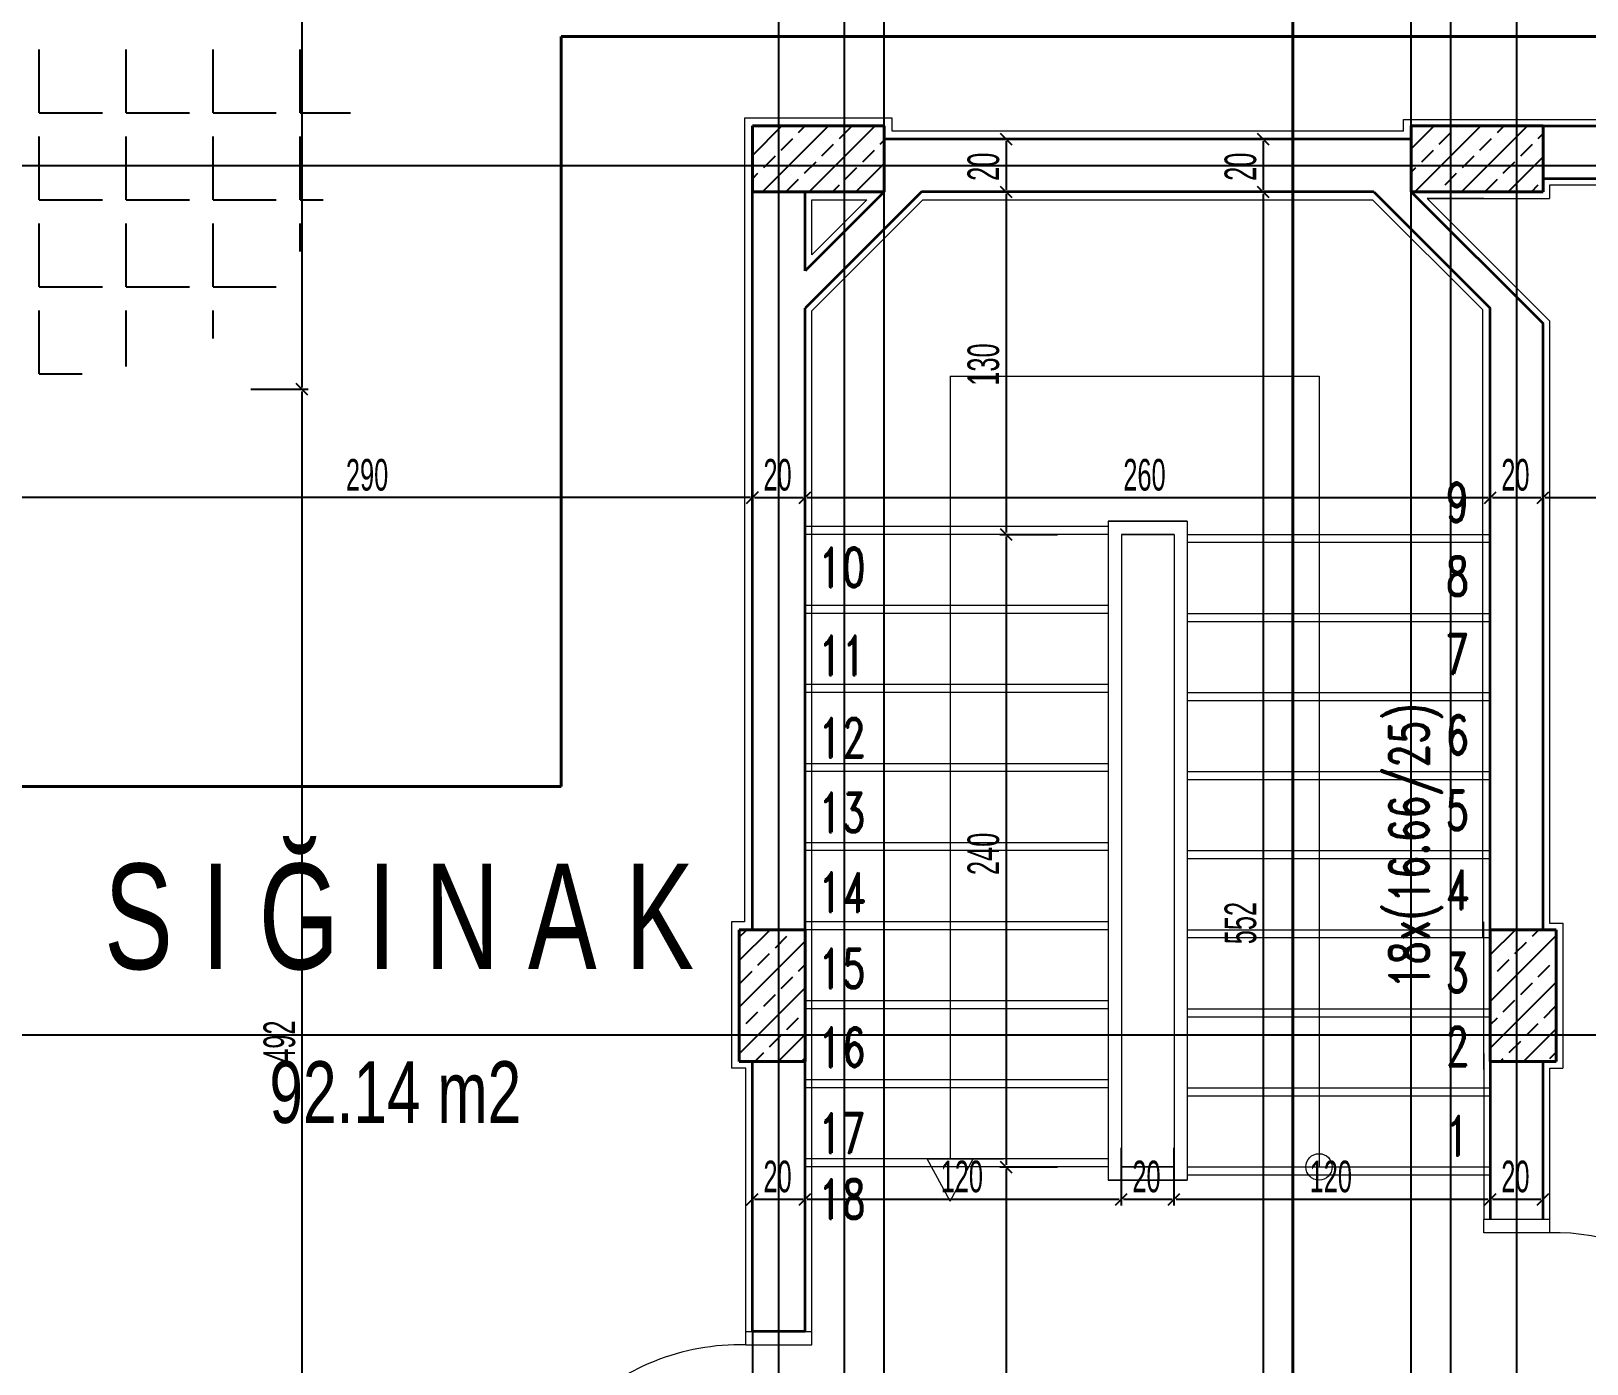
# Model space of a CAD drawing. Header units: inches. Extents: x -7543 to -822, y 102837 to 190349.
# Drawn here: x -836.2909 to -836.2318, y 102837.2172 to 102837.2678 of the extents above; entities that cross this region are included whole.
import ezdxf

# ---------------------------------------------------------------- set-up
doc = ezdxf.new("R2010")
doc.units = ezdxf.units.IN
doc.header["$MEASUREMENT"] = 0
for name, pattern in [('ACAD_ISO07W100', [3, 0, -3]), ('DASHDOTX2', [2, 1, -0.5, 0, -0.5]), ('DASHED', [19.049999999999997, 12.7, -6.35])]:
    doc.linetypes.add(name, pattern=pattern)
doc.layers.get('Defpoints').update_dxf_attribs({"lineweight": 25})
for name, color, linetype, lineweight in [('AKS', 1, 'Continuous', 25), ('ICOL', 55, 'Continuous', 25), ('KESİT', 7, 'Continuous', 40), ('KOLON', 2, 'Continuous', 40), ('SIVA', 150, 'Continuous', 15), ('TARAMA', 8, 'Continuous', 25), ('YAZI', 7, 'Continuous', 25)]:
    doc.layers.add(name, color=color, linetype=linetype, lineweight=lineweight)
for name, color, linetype, lineweight, true_color in [('DUVAR', 7, 'Continuous', 35, 0xfc4642), ('KAPI', 7, 'Continuous', 18, 0xffb360), ('MERDİVEN', 7, 'Continuous', 20, 0x16c244)]:
    doc.layers.add(name, color=color, linetype=linetype, lineweight=lineweight, true_color=true_color)
doc.styles.add('arıal', font='arial.ttf', dxfattribs={"width": 0.7})
doc.styles.add('OLCU', font='tromand.shx', dxfattribs={"width": 0.6, "height": 12})
doc.styles.add('st1', font='romandtw.shx', dxfattribs={"width": 0.7, "height": 40})

msp = doc.modelspace()

# ---------------------------------------------------------------- linework, layer by layer
at = {"layer": 'AKS', "linetype": 'DASHDOTX2', "ltscale": 10}
for p, q in [((-836.262493609079, 102837.1806961072), (-836.262493609079, 102837.3175782626)), ((-836.2599936090788, 102837.1806961072), (-836.2599936090788, 102837.3175782626)), ((-836.2584936090789, 102837.1806961072), (-836.2584936090789, 102837.3175782626)), ((-836.2384936090791, 102837.1806961072), (-836.2384936090791, 102837.3175782626)), ((-836.2369936090793, 102837.1806961072), (-836.2369936090793, 102837.3175782626)), ((-836.234493609079, 102837.1806961072), (-836.234493609079, 102837.3175782626)), ((-836.367170170194, 102837.2626747682), (-836.1191146139665, 102837.2626747682)), ((-836.367170170194, 102837.2296805791), (-836.1191146139665, 102837.2296805791))]:
    msp.add_line(p, q, dxfattribs=at)
at = {"layer": 'Defpoints'}
for p, q in [((-836.2584936090791, 102837.2641747682), (-836.2634936090791, 102837.2641747682)), ((-836.2634936090791, 102837.2641747682), (-836.2634936090791, 102837.2336747682)), ((-836.2584936090791, 102837.2636747682), (-836.2584936090791, 102837.2641747682)), ((-836.217493609079, 102837.2641773387), (-836.238493609079, 102837.2641773387)), ((-836.238493609079, 102837.2641773387), (-836.238493609079, 102837.2636747682)), ((-836.238493609079, 102837.2636747682), (-836.2584936090791, 102837.2636747682)), ((-836.2634936090791, 102837.2336747682), (-836.2639936090791, 102837.2336747682)), ((-836.2639936090791, 102837.2336747682), (-836.2639936090791, 102837.2286747682)), ((-836.2639936090791, 102837.2286747682), (-836.2634936090791, 102837.2286747682)), ((-836.2634936090791, 102837.2286747682), (-836.2634936090788, 102837.2049247682))]:
    msp.add_line(p, q, dxfattribs=at)
at = {"layer": 'DUVAR'}
for p, q in [((-836.233493609079, 102837.2641773387), (-836.217493609079, 102837.2641773387)), ((-836.238493609079, 102837.2636747682), (-836.2584936090791, 102837.2636747682)), ((-836.233493609079, 102837.2621773388), (-836.219493609079, 102837.2621773388)), ((-836.2634936090791, 102837.2336747682), (-836.2634936090791, 102837.2616747682)), ((-836.2584936090791, 102837.2616747682), (-836.261493609079, 102837.2586747682)), ((-836.2570793955167, 102837.2616747682), (-836.261493609079, 102837.2572605546)), ((-836.261493609079, 102837.2586747682), (-836.261493609079, 102837.2616747682)), ((-836.2399078226414, 102837.2616747682), (-836.2570793955167, 102837.2616747682)), ((-836.2399078226414, 102837.2616747682), (-836.2354936090791, 102837.2572605546)), ((-836.2384936090791, 102837.2616747682), (-836.233493609079, 102837.2566747682)), ((-836.261493609079, 102837.2336747682), (-836.261493609079, 102837.2572605546)), ((-836.2354936090791, 102837.2336747682), (-836.2354936090791, 102837.2572605546)), ((-836.233493609079, 102837.2336747682), (-836.233493609079, 102837.2566747682)), ((-836.2634936090791, 102837.2184247682), (-836.2634936090791, 102837.2286747682)), ((-836.261493609079, 102837.2184247682), (-836.261493609079, 102837.2286747682)), ((-836.2354936090791, 102837.2286747682), (-836.2354936090791, 102837.2226747682)), ((-836.233493609079, 102837.2246747682), (-836.233493609079, 102837.2286747682)), ((-836.233493609079, 102837.2226747682), (-836.233493609079, 102837.2286747682)), ((-836.261493609079, 102837.2184247682), (-836.2634936090791, 102837.2184247682))]:
    msp.add_line(p, q, dxfattribs=at)
at = {"layer": 'ICOL'}
for p, q in [((-836.2805829524622, 102837.2542527682), (-836.2805829524622, 102837.2890967682)), ((-836.2540897816772, 102837.2638953855), (-836.2536485470457, 102837.2634541508)), ((-836.2443351668172, 102837.2638953855), (-836.2438939321858, 102837.2634541508)), ((-836.2541031643615, 102837.2636747682), (-836.2519191643614, 102837.2636747682)), ((-836.2538691643615, 102837.2635967682), (-836.2538691643615, 102837.2617527682)), ((-836.2443485495015, 102837.2636747682), (-836.2421645495015, 102837.2636747682)), ((-836.2441145495015, 102837.2635967682), (-836.2441145495015, 102837.2617527682)), ((-836.2541031643615, 102837.2616747682), (-836.2519191643614, 102837.2616747682)), ((-836.2541031643615, 102837.2616747682), (-836.2519191643614, 102837.2616747682)), ((-836.2540897816772, 102837.2618953855), (-836.2536485470457, 102837.2614541509)), ((-836.2540897816772, 102837.2618953855), (-836.2536485470457, 102837.2614541509)), ((-836.2538691643615, 102837.2615967682), (-836.2538691643615, 102837.2487527682)), ((-836.2443485495015, 102837.2616747682), (-836.2421645495015, 102837.2616747682)), ((-836.2443485495015, 102837.2616747682), (-836.2421645495015, 102837.2616747682)), ((-836.2443351668172, 102837.2618953855), (-836.2438939321858, 102837.2614541509)), ((-836.2443351668172, 102837.2618953855), (-836.2438939321858, 102837.2614541509)), ((-836.2441145495015, 102837.2615967682), (-836.2441145495015, 102837.2065027682)), ((-836.2803623351465, 102837.2539541508), (-836.2808035697778, 102837.2543953855)), ((-836.2803623351465, 102837.2539541508), (-836.2808035697778, 102837.2543953855)), ((-836.2803489524622, 102837.2541747682), (-836.2825329524621, 102837.2541747682)), ((-836.2803489524622, 102837.2541747682), (-836.2825329524621, 102837.2541747682)), ((-836.2805829524622, 102837.2050027682), (-836.2805829524622, 102837.2540967682)), ((-836.2634936090791, 102837.2498402216), (-836.2634936090791, 102837.2520242216)), ((-836.261493609079, 102837.2498402216), (-836.261493609079, 102837.2520242216)), ((-836.261493609079, 102837.2498402216), (-836.261493609079, 102837.2520242216)), ((-836.2354936090791, 102837.2498402216), (-836.2354936090791, 102837.2520242216)), ((-836.2354936090791, 102837.2498402216), (-836.2354936090791, 102837.2520242216)), ((-836.233493609079, 102837.2498402216), (-836.233493609079, 102837.2520242216)), ((-836.233493609079, 102837.2498402216), (-836.233493609079, 102837.2520242216)), ((-836.2632729917633, 102837.2502948389), (-836.2637142263948, 102837.2498536043)), ((-836.2637142263948, 102837.2498536043), (-836.2632729917633, 102837.2502948389)), ((-836.2634936090791, 102837.2503082216), (-836.2634936090791, 102837.2481242216)), ((-836.2617142263948, 102837.2498536043), (-836.2612729917633, 102837.2502948389)), ((-836.2617142263948, 102837.2498536043), (-836.2612729917633, 102837.2502948389)), ((-836.2357142263947, 102837.2498536043), (-836.2352729917634, 102837.2502948389)), ((-836.2357142263947, 102837.2498536043), (-836.2352729917634, 102837.2502948389)), ((-836.2337142263948, 102837.2498536043), (-836.2332729917633, 102837.2502948389)), ((-836.2337142263948, 102837.2498536043), (-836.2332729917633, 102837.2502948389)), ((-836.263571609079, 102837.2500742216), (-836.2924156090787, 102837.2500742216)), ((-836.2634156090791, 102837.2500742216), (-836.261571609079, 102837.2500742216)), ((-836.2614156090791, 102837.2500742216), (-836.2355716090791, 102837.2500742216)), ((-836.2354156090792, 102837.2500742216), (-836.233571609079, 102837.2500742216)), ((-836.2334156090791, 102837.2500742216), (-836.219571609079, 102837.2500742216)), ((-836.2541031643615, 102837.2486747682), (-836.2519191643614, 102837.2486747682)), ((-836.2541031643615, 102837.2486747682), (-836.2519191643614, 102837.2486747682)), ((-836.2540897816772, 102837.2488953855), (-836.2536485470457, 102837.2484541508)), ((-836.2540897816772, 102837.2488953855), (-836.2536485470457, 102837.2484541508)), ((-836.2538691643615, 102837.2485967682), (-836.2538691643615, 102837.2247527682)), ((-836.2634936090791, 102837.2232143831), (-836.2634936090791, 102837.2253983831)), ((-836.261493609079, 102837.2232143831), (-836.261493609079, 102837.2253983831)), ((-836.261493609079, 102837.2232143831), (-836.261493609079, 102837.2253983831)), ((-836.2494936090792, 102837.2232143831), (-836.2494936090792, 102837.2253983831)), ((-836.2494936090792, 102837.2232143831), (-836.2494936090792, 102837.2253983831)), ((-836.2474936090791, 102837.2232143831), (-836.2474936090791, 102837.2253983831)), ((-836.2474936090791, 102837.2232143831), (-836.2474936090791, 102837.2253983831)), ((-836.2354936090791, 102837.2232143831), (-836.2354936090791, 102837.2253983831)), ((-836.2354936090791, 102837.2232143831), (-836.2354936090791, 102837.2253983831)), ((-836.233493609079, 102837.2232143831), (-836.233493609079, 102837.2253983831)), ((-836.2540897816772, 102837.2248953855), (-836.2536485470457, 102837.2244541509)), ((-836.2540897816772, 102837.2248953855), (-836.2536485470457, 102837.2244541509)), ((-836.2541031643615, 102837.2246747682), (-836.2519191643614, 102837.2246747682)), ((-836.2541031643615, 102837.2246747682), (-836.2519191643614, 102837.2246747682)), ((-836.2538691643615, 102837.2245967682), (-836.2538691643615, 102837.2065027682)), ((-836.2637142263948, 102837.2232277658), (-836.2632729917633, 102837.2236690004)), ((-836.2617142263948, 102837.2232277658), (-836.2612729917633, 102837.2236690004)), ((-836.2617142263948, 102837.2232277658), (-836.2612729917633, 102837.2236690004)), ((-836.2497142263949, 102837.2232277658), (-836.2492729917634, 102837.2236690004)), ((-836.2497142263949, 102837.2232277658), (-836.2492729917634, 102837.2236690004)), ((-836.2477142263949, 102837.2232277658), (-836.2472729917635, 102837.2236690004)), ((-836.2477142263949, 102837.2232277658), (-836.2472729917635, 102837.2236690004)), ((-836.2357142263947, 102837.2232277658), (-836.2352729917633, 102837.2236690004)), ((-836.2357142263947, 102837.2232277658), (-836.2352729917633, 102837.2236690004)), ((-836.2337142263948, 102837.2232277658), (-836.2332729917633, 102837.2236690004)), ((-836.2634156090791, 102837.2234483831), (-836.261571609079, 102837.2234483831)), ((-836.2614156090791, 102837.2234483831), (-836.2495716090791, 102837.2234483831)), ((-836.2494156090792, 102837.2234483831), (-836.2475716090792, 102837.2234483831)), ((-836.2474156090792, 102837.2234483831), (-836.235571609079, 102837.2234483831)), ((-836.235415609079, 102837.2234483831), (-836.233571609079, 102837.2234483831))]:
    msp.add_line(p, q, dxfattribs=at)
at = {"layer": 'KAPI'}
for p, q in [((-836.2332411027296, 102837.2226747682), (-836.2357411027295, 102837.2226747682)), ((-836.2357411027297, 102837.2221747682), (-836.2357411027295, 102837.2226747682)), ((-836.2332411027296, 102837.2221747682), (-836.2332411027296, 102837.2226747682)), ((-836.2332411027296, 102837.2221747682), (-836.2357411027297, 102837.2221747682)), ((-836.2637436090795, 102837.2184247682), (-836.2612436090794, 102837.2184247682)), ((-836.2637436090795, 102837.2179247682), (-836.2637436090795, 102837.2184247682)), ((-836.2612436090794, 102837.2179247682), (-836.2612436090794, 102837.2184247682)), ((-836.2637436090795, 102837.2179247682), (-836.2612436090794, 102837.2179247682))]:
    msp.add_line(p, q, dxfattribs=at)
for centre, radius, start, end in [((-836.2330411027306, 102837.2143747682), 0.007802563681255374, 358.5311992137591, 91.46880071104987), ((-836.2639436090791, 102837.2091247682), 0.008802272433866156, 88.69804733154743, 181.3019526003686)]:
    msp.add_arc(centre, radius, start, end, dxfattribs=at)
at = {"layer": 'KESİT', "linetype": 'DASHED'}
for p, q in [((-836.24299281814, 102837.1733638299), (-836.24299281814, 102837.2699085594)), ((-836.2707450564681, 102837.2391141698), (-836.2707450564681, 102837.2675734338)), ((-836.2707450564681, 102837.2675734338), (-836.2264582048782, 102837.2675734338)), ((-836.3529923488143, 102837.2391141698), (-836.2707450564681, 102837.2391141698))]:
    msp.add_line(p, q, dxfattribs=at)
at = {"layer": 'KOLON'}
for p, q in [((-836.2634936090791, 102837.2641747682), (-836.2634936090791, 102837.2616747682)), ((-836.2584936090791, 102837.2641747682), (-836.2634936090791, 102837.2641747682)), ((-836.2584936090791, 102837.2616747682), (-836.2584936090791, 102837.2641747682)), ((-836.238493609079, 102837.2616747682), (-836.238493609079, 102837.2641747682)), ((-836.238493609079, 102837.2641747682), (-836.233493609079, 102837.2641747682)), ((-836.233493609079, 102837.2641747682), (-836.233493609079, 102837.2616747682)), ((-836.2634936090791, 102837.2616747682), (-836.2584936090791, 102837.2616747682)), ((-836.233493609079, 102837.2616747682), (-836.238493609079, 102837.2616747682)), ((-836.261493609079, 102837.2336747682), (-836.2639936090791, 102837.2336747682)), ((-836.2639936090791, 102837.2336747682), (-836.2639936090791, 102837.2286747682)), ((-836.261493609079, 102837.2286747682), (-836.261493609079, 102837.2336747682)), ((-836.2354936090791, 102837.2286747682), (-836.2354936090791, 102837.2336747682)), ((-836.2354936090791, 102837.2336747682), (-836.232993609079, 102837.2336747682)), ((-836.232993609079, 102837.2336747682), (-836.232993609079, 102837.2286747682)), ((-836.2639936090791, 102837.2286747682), (-836.261493609079, 102837.2286747682)), ((-836.232993609079, 102837.2286747682), (-836.2354936090791, 102837.2286747682))]:
    msp.add_line(p, q, dxfattribs=at)
at = {"layer": 'MERDİVEN'}
for p, q in [((-836.2559936090793, 102837.2546747682), (-836.2419936090791, 102837.2546747682)), ((-836.2559936090793, 102837.2546747682), (-836.2559936090792, 102837.2249747682)), ((-836.2419936090791, 102837.2546747682), (-836.2419936090791, 102837.2246747682)), ((-836.2499936090792, 102837.2489747682), (-836.2614936090791, 102837.2489747682)), ((-836.2499936090792, 102837.2491747682), (-836.2469936090791, 102837.2491747682)), ((-836.2469936090791, 102837.2491747682), (-836.2499936090792, 102837.2491747682)), ((-836.2469936090791, 102837.2491747682), (-836.2499936090792, 102837.2491747682)), ((-836.2499936090792, 102837.2491747682), (-836.2499936090792, 102837.2241747682)), ((-836.2499936090792, 102837.2491747682), (-836.2469936090791, 102837.2491747682)), ((-836.2469936090791, 102837.2491747682), (-836.2469936090791, 102837.2241747682)), ((-836.2499936090792, 102837.2486747682), (-836.2499936090792, 102837.2246747682)), ((-836.2499936090792, 102837.2486747682), (-836.2499936090792, 102837.2246747682)), ((-836.2499936090792, 102837.2486747682), (-836.2499936090792, 102837.2246747682)), ((-836.2494936090792, 102837.2486747682), (-836.2474936090791, 102837.2486747682)), ((-836.2474936090791, 102837.2486747682), (-836.2494936090792, 102837.2486747682)), ((-836.2474936090791, 102837.2486747682), (-836.2494936090792, 102837.2486747682)), ((-836.2494936090792, 102837.2486747682), (-836.2494936090792, 102837.2246747682)), ((-836.2494936090792, 102837.2486747682), (-836.2474936090791, 102837.2486747682)), ((-836.2474936090791, 102837.2486747682), (-836.2474936090791, 102837.2246747682)), ((-836.2469936090791, 102837.2486747682), (-836.2469936090791, 102837.2246747682)), ((-836.2469936090791, 102837.2486747682), (-836.2469936090791, 102837.2246747682)), ((-836.2469936090791, 102837.2486747682), (-836.2469936090791, 102837.2246747682)), ((-836.2469936090791, 102837.2483747682), (-836.2354936090792, 102837.2483747682)), ((-836.2494936090792, 102837.2481747682), (-836.2494936090792, 102837.2251747682)), ((-836.2494936090792, 102837.2481747682), (-836.2494936090792, 102837.2251747682)), ((-836.2494936090792, 102837.2481747682), (-836.2494936090792, 102837.2251747682)), ((-836.2474936090791, 102837.2481747682), (-836.2474936090791, 102837.2251747682)), ((-836.2474936090791, 102837.2481747682), (-836.2474936090791, 102837.2251747682)), ((-836.2474936090791, 102837.2481747682), (-836.2474936090791, 102837.2251747682)), ((-836.2499936090792, 102837.2459747682), (-836.2614936090791, 102837.2459747682)), ((-836.2469936090791, 102837.2453747682), (-836.2354936090792, 102837.2453747682)), ((-836.2499936090792, 102837.2429747682), (-836.2614936090791, 102837.2429747682)), ((-836.2469936090791, 102837.2423747682), (-836.2354936090792, 102837.2423747682)), ((-836.2499936090792, 102837.2399747682), (-836.2614936090791, 102837.2399747682)), ((-836.2469936090791, 102837.2393747682), (-836.2354936090792, 102837.2393747682)), ((-836.2499936090792, 102837.2369747682), (-836.2614936090791, 102837.2369747682)), ((-836.2469936090791, 102837.2363747682), (-836.2354936090792, 102837.2363747682)), ((-836.2499936090792, 102837.2339747682), (-836.2614936090791, 102837.2339747682)), ((-836.2469936090791, 102837.2333747682), (-836.2354936090792, 102837.2333747682)), ((-836.2499936090792, 102837.2309747682), (-836.2614936090791, 102837.2309747682)), ((-836.2469936090791, 102837.2303747682), (-836.2354936090792, 102837.2303747682)), ((-836.2499936090792, 102837.2279747682), (-836.2614936090791, 102837.2279747682)), ((-836.2469936090791, 102837.2273747682), (-836.2354936090792, 102837.2273747682)), ((-836.2499936090792, 102837.2249747682), (-836.2614936090791, 102837.2249747682)), ((-836.2559936090792, 102837.223376209), (-836.2568668866983, 102837.2249747682)), ((-836.2559936090792, 102837.223376209), (-836.2568668866983, 102837.2249747682)), ((-836.2568668866983, 102837.2249747682), (-836.2539810330643, 102837.2249747682)), ((-836.2559936090792, 102837.223376209), (-836.25512033146, 102837.2249747682)), ((-836.2469936090791, 102837.2241747682), (-836.2499936090792, 102837.2241747682)), ((-836.2499936090792, 102837.2241747682), (-836.2469936090791, 102837.2241747682)), ((-836.2499936090792, 102837.2241747682), (-836.2469936090791, 102837.2241747682)), ((-836.2469936090791, 102837.2241747682), (-836.2499936090792, 102837.2241747682)), ((-836.2474936090791, 102837.2246747682), (-836.2494936090792, 102837.2246747682)), ((-836.2494936090792, 102837.2246747682), (-836.2474936090791, 102837.2246747682)), ((-836.2494936090792, 102837.2246747682), (-836.2474936090791, 102837.2246747682)), ((-836.2474936090791, 102837.2246747682), (-836.2494936090792, 102837.2246747682)), ((-836.2469936090791, 102837.2243747682), (-836.2354936090792, 102837.2243747682))]:
    msp.add_line(p, q, dxfattribs=at)
at = {"layer": 'MERDİVEN', "linetype": 'ACAD_ISO07W100'}
for p, q in [((-836.2499936090792, 102837.2486747682), (-836.2614936090791, 102837.2486747682)), ((-836.2469936090791, 102837.2486747682), (-836.2354936090792, 102837.2486747682)), ((-836.2499936090792, 102837.2456747682), (-836.2614936090791, 102837.2456747682)), ((-836.2469936090791, 102837.2456747682), (-836.2354936090792, 102837.2456747682)), ((-836.2499936090792, 102837.2426747682), (-836.2614936090791, 102837.2426747682)), ((-836.2469936090791, 102837.2426747682), (-836.2354936090792, 102837.2426747682)), ((-836.2499936090792, 102837.2396747682), (-836.2614936090791, 102837.2396747682)), ((-836.2469936090791, 102837.2396747682), (-836.2354936090792, 102837.2396747682)), ((-836.2499936090792, 102837.2366747682), (-836.2614936090791, 102837.2366747682)), ((-836.2469936090791, 102837.2366747682), (-836.2354936090792, 102837.2366747682)), ((-836.2499936090792, 102837.2336747682), (-836.2614936090791, 102837.2336747682)), ((-836.2469936090791, 102837.2336747682), (-836.2354936090792, 102837.2336747682)), ((-836.2499936090792, 102837.2306747682), (-836.2614936090791, 102837.2306747682)), ((-836.2469936090791, 102837.2306747682), (-836.2354936090792, 102837.2306747682)), ((-836.2499936090792, 102837.2276747682), (-836.2614936090791, 102837.2276747682)), ((-836.2469936090791, 102837.2276747682), (-836.2354936090792, 102837.2276747682)), ((-836.2499936090792, 102837.2246747682), (-836.2614936090791, 102837.2246747682)), ((-836.2469936090791, 102837.2246747682), (-836.2354936090792, 102837.2246747682))]:
    msp.add_line(p, q, dxfattribs=at)
at = {"layer": 'MERDİVEN'}
msp.add_circle((-836.2419936090791, 102837.2246747682), 0.0005, dxfattribs=at)
at = {"layer": 'SIVA'}
for p, q in [((-836.263793609079, 102837.2644747682), (-836.263793609079, 102837.2613747682)), ((-836.2581936090791, 102837.2644747682), (-836.263793609079, 102837.2644747682)), ((-836.2581936090791, 102837.2639747682), (-836.2581936090791, 102837.2644747682)), ((-836.238793609079, 102837.2639747682), (-836.238793609079, 102837.2644247682)), ((-836.238793609079, 102837.2644247682), (-836.2172436090791, 102837.2644247682)), ((-836.238793609079, 102837.2639747682), (-836.2581936090791, 102837.2639747682)), ((-836.263793609079, 102837.2619747682), (-836.263793609079, 102837.2339747682)), ((-836.219743609079, 102837.2619273388), (-836.2332436090791, 102837.2619273388)), ((-836.2332436090791, 102837.2619273388), (-836.2332436090791, 102837.2614247682)), ((-836.261243609079, 102837.2613747682), (-836.2591471624696, 102837.2613747682)), ((-836.2591471624696, 102837.2613747682), (-836.261243609079, 102837.2592783216)), ((-836.257025842126, 102837.2613747682), (-836.2612436090794, 102837.2571570012)), ((-836.261243609079, 102837.2592783216), (-836.261243609079, 102837.2613747682)), ((-836.257025842126, 102837.2613747682), (-836.2399613760319, 102837.2613747682)), ((-836.2399613760319, 102837.2613747682), (-836.2357936090791, 102837.2572070012)), ((-836.235743609079, 102837.2614247682), (-836.2378900556885, 102837.2614247682)), ((-836.235743609079, 102837.2614247682), (-836.2378900556885, 102837.2614247682)), ((-836.2378900556885, 102837.2614247682), (-836.2332436090791, 102837.2567783215)), ((-836.2378900556885, 102837.2614247682), (-836.2332436090791, 102837.2614247682)), ((-836.2357936090791, 102837.2572070012), (-836.2357936090791, 102837.2333747682)), ((-836.2612436090794, 102837.2184247682), (-836.2612436090794, 102837.2571570012)), ((-836.2332436090791, 102837.2567783215), (-836.2332436090791, 102837.2339247682)), ((-836.263793609079, 102837.2339747682), (-836.264293609079, 102837.2339747682)), ((-836.264293609079, 102837.2339747682), (-836.264293609079, 102837.2284247682)), ((-836.2612436090792, 102837.2284247682), (-836.2612436090792, 102837.2339247682)), ((-836.2357411027306, 102837.2283747682), (-836.2357411027306, 102837.2339747682)), ((-836.2332436090791, 102837.2339247682), (-836.2327436090791, 102837.2339247682)), ((-836.2327436090791, 102837.2339247682), (-836.2327436090791, 102837.2284247682)), ((-836.2612436090792, 102837.2246747682), (-836.2612436090792, 102837.2289247682)), ((-836.2357411027306, 102837.2289747682), (-836.2357411027306, 102837.2226747682)), ((-836.2637436090795, 102837.2284247682), (-836.264293609079, 102837.2284247682)), ((-836.2637436090795, 102837.2184247682), (-836.2637436090795, 102837.2284247682)), ((-836.2332411027296, 102837.2226747682), (-836.2332411027296, 102837.2284247682)), ((-836.2332411027296, 102837.2284247682), (-836.2327436090791, 102837.2284247682))]:
    msp.add_line(p, q, dxfattribs=at)
at = {"layer": 'TARAMA'}
for p, q in [((-836.290560667889, 102837.2646721982), (-836.290560667889, 102837.2670721982)), ((-836.2872606678891, 102837.2646721982), (-836.2872606678891, 102837.2670721982)), ((-836.2839606678891, 102837.2646721982), (-836.2839606678891, 102837.2670721982)), ((-836.280660667889, 102837.2646721982), (-836.280660667889, 102837.2670721982)), ((-836.290560667889, 102837.2646721982), (-836.2881606678891, 102837.2646721982)), ((-836.2872606678891, 102837.2646721982), (-836.2848606678891, 102837.2646721982)), ((-836.2839606678891, 102837.2646721982), (-836.281560667889, 102837.2646721982)), ((-836.280660667889, 102837.2646721982), (-836.2787460025947, 102837.2646721982)), ((-836.290560667889, 102837.2613721982), (-836.290560667889, 102837.2637721982)), ((-836.2872606678891, 102837.2613721982), (-836.2872606678891, 102837.2637721982)), ((-836.2839606678891, 102837.2613721982), (-836.2839606678891, 102837.2637721982)), ((-836.280660667889, 102837.2613721982), (-836.280660667889, 102837.2637721982)), ((-836.2634936090791, 102837.2630541398), (-836.2623729807351, 102837.2641747682)), ((-836.2632870555394, 102837.2641445768), (-836.2632568642131, 102837.2641747682)), ((-836.2631052137822, 102837.2616747682), (-836.2606052137821, 102837.2641747682)), ((-836.2624031720629, 102837.2632606934), (-836.2619612303247, 102837.2637026351)), ((-836.2617402594556, 102837.263923606), (-836.2614890972602, 102837.2641747682)), ((-836.2613374468292, 102837.2616747682), (-836.2588374468291, 102837.2641747682)), ((-836.2601934633717, 102837.2637026351), (-836.2597515216335, 102837.2641445768)), ((-836.238493609079, 102837.2633054025), (-836.2376242433936, 102837.2641747682)), ((-836.2383564764407, 102837.2616747682), (-836.2358564764406, 102837.2641747682)), ((-836.2374334638523, 102837.2634816642), (-836.2369915221141, 102837.263923606)), ((-836.236770551245, 102837.2641445768), (-836.2367403599186, 102837.2641747682)), ((-836.2365887094877, 102837.2616747682), (-836.2340887094877, 102837.2641747682)), ((-836.2358866677685, 102837.2632606934), (-836.2354447260302, 102837.2637026351)), ((-836.2352237551611, 102837.263923606), (-836.2349725929656, 102837.2641747682)), ((-836.2336769590772, 102837.2637026351), (-836.233493609079, 102837.2638859851)), ((-836.2608563759791, 102837.2630397225), (-836.2604144342408, 102837.2634816642)), ((-836.2593095798952, 102837.2628187516), (-836.258867638157, 102837.2632606934)), ((-836.2586466672878, 102837.2634816642), (-836.2584936090791, 102837.2636347224)), ((-836.2380963764597, 102837.2628187516), (-836.2376544347214, 102837.2632606934)), ((-836.2343398716846, 102837.2630397225), (-836.2338979299464, 102837.2634816642)), ((-836.2630660846703, 102837.2625977807), (-836.262624142932, 102837.2630397225)), ((-836.2615192885864, 102837.2623768099), (-836.2610773468482, 102837.2628187516)), ((-836.2599724925026, 102837.262155839), (-836.2595305507643, 102837.2625977807)), ((-836.2595696798762, 102837.2616747682), (-836.2584936090791, 102837.262750839)), ((-836.238493609079, 102837.262421519), (-836.2383173473288, 102837.2625977807)), ((-836.2365495803758, 102837.2625977807), (-836.2361076386376, 102837.2630397225)), ((-836.235002784292, 102837.2623768099), (-836.2345608425537, 102837.2628187516)), ((-836.2348209425347, 102837.2616747682), (-836.233493609079, 102837.2630021016)), ((-836.2634936090791, 102837.2621702563), (-836.2632870555394, 102837.2623768099)), ((-836.2621822011938, 102837.2617138973), (-836.2617402594556, 102837.262155839)), ((-836.2604535633542, 102837.2616747682), (-836.2601934633717, 102837.2619348681)), ((-836.2372124929832, 102837.2619348681), (-836.236770551245, 102837.2623768099)), ((-836.2356656968993, 102837.2617138973), (-836.2352237551611, 102837.262155839)), ((-836.2339370590597, 102837.2616747682), (-836.2336769590772, 102837.2619348681)), ((-836.290560667889, 102837.2613721982), (-836.2881606678891, 102837.2613721982)), ((-836.2872606678891, 102837.2613721982), (-836.2848606678891, 102837.2613721982)), ((-836.2839606678891, 102837.2613721982), (-836.281560667889, 102837.2613721982)), ((-836.280660667889, 102837.2613721982), (-836.2797847028579, 102837.2613721982)), ((-836.2586857964012, 102837.2616747682), (-836.2586466672878, 102837.2617138973)), ((-836.2374725929657, 102837.2616747682), (-836.2374334638523, 102837.2617138973)), ((-836.290560667889, 102837.2580721982), (-836.290560667889, 102837.2604721982)), ((-836.2872606678891, 102837.2580721982), (-836.2872606678891, 102837.2604721982)), ((-836.2839606678891, 102837.2580721982), (-836.2839606678891, 102837.2604721982)), ((-836.280660667889, 102837.2594117781), (-836.280660667889, 102837.2604721982)), ((-836.290560667889, 102837.2580721982), (-836.2881606678891, 102837.2580721982)), ((-836.2872606678891, 102837.2580721982), (-836.2848606678891, 102837.2580721982)), ((-836.2839606678891, 102837.2580721982), (-836.281560667889, 102837.2580721982)), ((-836.290560667889, 102837.2547721982), (-836.290560667889, 102837.2571721982)), ((-836.2872606678891, 102837.2550445212), (-836.2872606678891, 102837.2571721982)), ((-836.2839606678891, 102837.2561058117), (-836.2839606678891, 102837.2571721982)), ((-836.290560667889, 102837.2547721982), (-836.2889236783058, 102837.2547721982)), ((-836.2639936090791, 102837.2325021016), (-836.2628209425347, 102837.2336747682)), ((-836.2639936090791, 102837.2333859851), (-836.2637289972777, 102837.2336505969)), ((-836.2619612303247, 102837.2336505969), (-836.2619370590597, 102837.2336747682)), ((-836.2354936090791, 102837.2327178304), (-836.2345366712873, 102837.2336747682)), ((-836.2354447260302, 102837.2336505969), (-836.2354205547653, 102837.2336747682)), ((-836.2338979299464, 102837.233429626), (-836.2336527878123, 102837.2336747682)), ((-836.2639936090791, 102837.2307343347), (-836.261493609079, 102837.2332343347)), ((-836.262624142932, 102837.2329876843), (-836.2621822011938, 102837.233429626)), ((-836.2354936090791, 102837.2309500634), (-836.232993609079, 102837.2334500634)), ((-836.2345608425537, 102837.2327667134), (-836.2341189008155, 102837.2332086552)), ((-836.2632870555394, 102837.2323247717), (-836.2628451138012, 102837.2327667134)), ((-836.2352237551611, 102837.2321038008), (-836.2347818134228, 102837.2325457426)), ((-836.2330140464699, 102837.2325457426), (-836.232993609079, 102837.2325661799)), ((-836.2639499681468, 102837.2316618591), (-836.2635080264085, 102837.2321038008)), ((-836.2624031720629, 102837.2314408882), (-836.2619612303247, 102837.2318828299)), ((-836.2617402594556, 102837.2321038008), (-836.261493609079, 102837.2323504512)), ((-836.2354936090791, 102837.2318339469), (-836.2354447260302, 102837.2318828299)), ((-836.2336769590772, 102837.2318828299), (-836.233235017339, 102837.2323247717)), ((-836.2639936090791, 102837.2289665677), (-836.261493609079, 102837.2314665677)), ((-836.2354936090791, 102837.2291822965), (-836.232993609079, 102837.2316822965)), ((-836.2343398716846, 102837.2312199173), (-836.2338979299464, 102837.2316618591)), ((-836.2630660846703, 102837.2307779756), (-836.262624142932, 102837.2312199173)), ((-836.235002784292, 102837.2305570047), (-836.2345608425537, 102837.2309989465)), ((-836.2334559882081, 102837.2303360339), (-836.2330140464699, 102837.2307779756)), ((-836.2637289972777, 102837.230115063), (-836.2632870555394, 102837.2305570047)), ((-836.2621822011938, 102837.2298940921), (-836.2617402594556, 102837.2303360339)), ((-836.2615192885864, 102837.2305570047), (-836.261493609079, 102837.2305826842)), ((-836.2354936090791, 102837.2300661799), (-836.2352237551611, 102837.2303360339)), ((-836.2341189008155, 102837.2296731213), (-836.2336769590772, 102837.230115063)), ((-836.2639936090791, 102837.2298504512), (-836.2639499681468, 102837.2298940921)), ((-836.2628451138012, 102837.2292311795), (-836.2624031720629, 102837.2296731213)), ((-836.2625176416758, 102837.2286747682), (-836.261493609079, 102837.2296988008)), ((-836.2342333704283, 102837.2286747682), (-836.232993609079, 102837.2299145295)), ((-836.2634015251538, 102837.2286747682), (-836.2630660846703, 102837.2290102087)), ((-836.2347818134228, 102837.2290102087), (-836.2343398716846, 102837.2294521504)), ((-836.233235017339, 102837.2287892378), (-836.232993609079, 102837.229030646)), ((-836.2616337582008, 102837.2286747682), (-836.2615192885864, 102837.2287892378)), ((-836.2351172539063, 102837.2286747682), (-836.235002784292, 102837.2287892378))]:
    msp.add_line(p, q, dxfattribs=at)

# ---------------------------------------------------------------- texts
at = {"layer": 'ICOL', "style": 'OLCU', "width": 0.6}
for s, p in [('20', (-836.2541331643615, 102837.262091911)), ('20', (-836.2443785495016, 102837.262091911)), ('130', (-836.2541331643615, 102837.2543176253)), ('240', (-836.2541331643615, 102837.2357490539)), ('552', (-836.2443785495016, 102837.2331240539)), ('492', (-836.2808469524622, 102837.2286240539))]:
    msp.add_text(s, height=0.0012, rotation=90, dxfattribs=at).set_placement(p)
for s, p in [('290', (-836.2789193233646, 102837.2503382216)), ('20', (-836.263076466222, 102837.2503382216)), ('260', (-836.2494193233648, 102837.2503382216)), ('20', (-836.2350764662219, 102837.2503382216)), ('20', (-836.263076466222, 102837.2237123831)), ('120', (-836.2563507519362, 102837.2237123831)), ('20', (-836.249076466222, 102837.2237123831)), ('120', (-836.2423507519362, 102837.2237123831)), ('20', (-836.2350764662219, 102837.2237123831))]:
    msp.add_text(s, height=0.0012, dxfattribs=at).set_placement(p)
at = {"layer": 'YAZI', "width": 0.7}
for s, height, style, p in [('9', 0.0015, 'st1', (-836.2371935389369, 102837.2491400572)), ('10', 0.0015, 'st1', (-836.2609932031872, 102837.2466780364)), ('8', 0.0015, 'st1', (-836.2371935389369, 102837.246339684)), ('11', 0.0015, 'st1', (-836.2609932031872, 102837.2433290254)), ('7', 0.0015, 'st1', (-836.2371935389369, 102837.2433897792)), ('12', 0.0015, 'st1', (-836.2609932031872, 102837.2402069524)), ('6', 0.0015, 'st1', (-836.2371935389369, 102837.2403158011)), ('5', 0.0015, 'st1', (-836.2371935389369, 102837.237451375)), ('13', 0.0015, 'st1', (-836.2609932031872, 102837.2373726002)), ('S I Ğ I N A K', 0.004, 'arıal', (-836.2880936329334, 102837.2321802015)), ('4', 0.0015, 'st1', (-836.2371935389369, 102837.2344524003)), ('14', 0.0015, 'st1', (-836.2609932031872, 102837.2343520017)), ('15', 0.0015, 'st1', (-836.2609932031872, 102837.2314538701)), ('3', 0.0015, 'st1', (-836.2371935389369, 102837.2312928579)), ('16', 0.0015, 'st1', (-836.2609932031872, 102837.2284653824)), ('2', 0.0015, 'st1', (-836.2371935389369, 102837.2284942871)), ('92.14 m2', 0.00234375, 'arıal', (-836.2818219209747, 102837.2263410896, -0.005841999999999999)), ('17', 0.0015, 'st1', (-836.2609932031872, 102837.22520801)), ('1', 0.0015, 'st1', (-836.2371935389369, 102837.2251040694)), ('18', 0.0015, 'st1', (-836.2609932031872, 102837.2227062421))]:
    msp.add_text(s, height=height, dxfattribs=dict(at, style=style)).set_placement(p)
at = {"layer": 'YAZI', "style": 'st1', "width": 0.7}
msp.add_text('18x(16.66/25)', height=0.0015, rotation=90, dxfattribs=at).set_placement((-836.2378308759463, 102837.2314450801))

doc.saveas('drawing.dxf')
